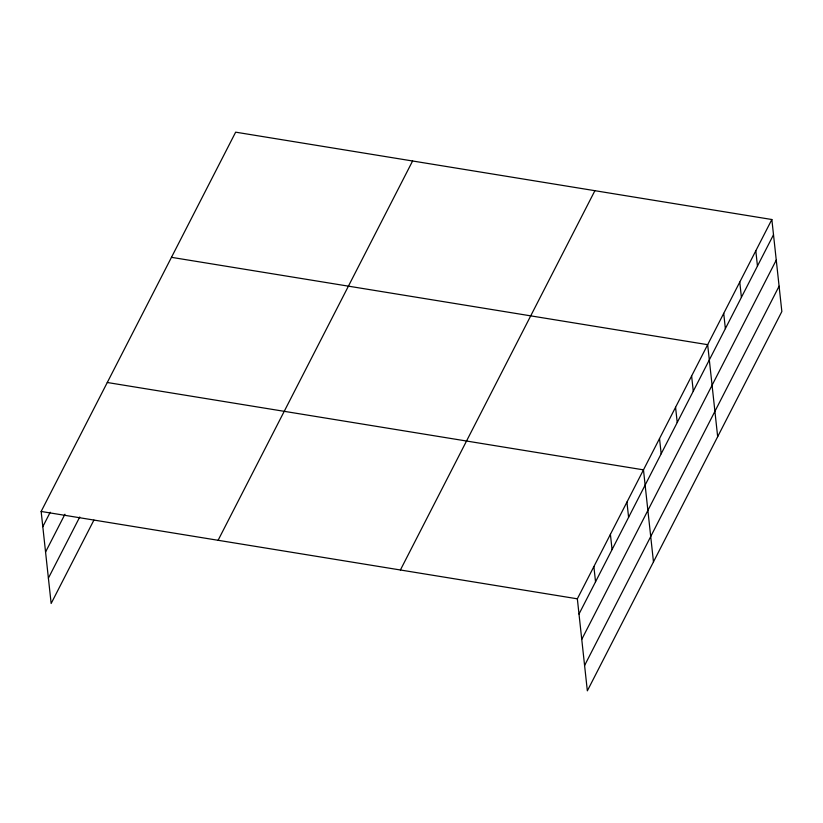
<?xml version="1.0" encoding="UTF-8"?>
<svg xmlns="http://www.w3.org/2000/svg" width="823" height="823" viewBox="0 0 823 823"><rect width="100%" height="100%" fill="white"/><g stroke="black" fill="none" stroke-linecap="round" stroke-linejoin="round"><path stroke-width="1.23" d="M93.904 520.105L51.149 603.485L41.15 511.464L235.656 132.164L771.851 219.515L781.85 311.536L587.344 690.836L577.345 598.815L771.851 219.515M42.806 526.699L50.213 512.245M45.553 552.038L64.945 514.241M48.392 578.147L79.749 516.998M218.095 540.289L412.601 160.989M400.4 569.989L594.906 190.689M579.001 614.051L773.507 234.75M581.748 639.389L776.264 260.089M584.587 665.498L779.093 286.198M171.472 257.332L707.667 344.683L717.666 436.704M107.288 382.5L643.473 469.851L653.472 561.883M41.15 511.464L577.345 598.815M755.802 250.809L757.458 266.045M739.764 282.104L741.41 297.34M723.715 313.388L725.372 328.634M691.618 375.977L693.275 391.213M675.57 407.272L677.226 422.508M659.521 438.566L661.178 453.802M626.941 502.092L628.597 517.328M610.409 534.333L612.065 549.569M593.877 566.574L595.533 581.81"/></g></svg>
